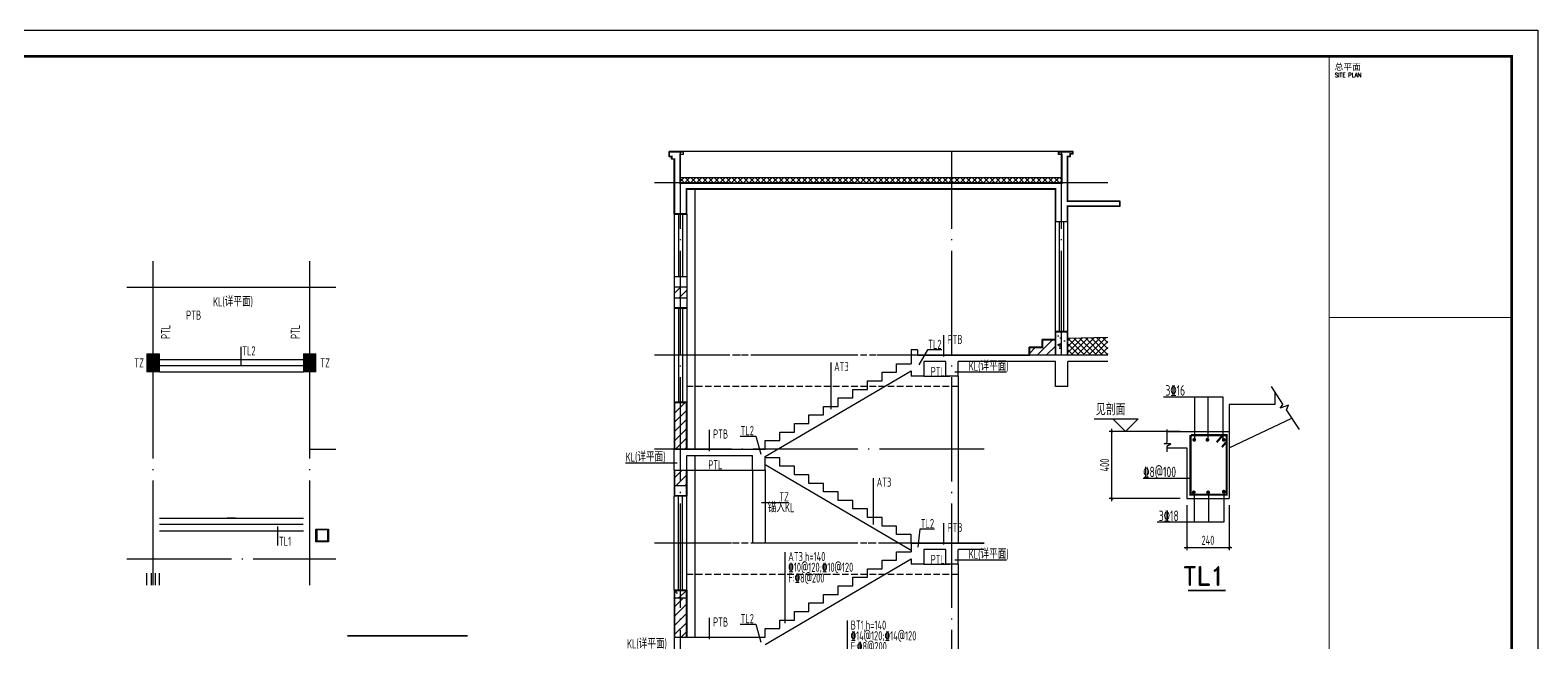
# Model space of a CAD drawing. Extents: x -638872 to -278819, y -139534 to 213996.
# Drawn here: x -519977 to -491095, y -121566 to -109834 of the extents above; entities that cross this region are included whole.
import ezdxf

# ---------------------------------------------------------------- set-up
doc = ezdxf.new("R2010")
doc.units = 0
doc.header["$LTSCALE"] = 1000
doc.header["$MEASUREMENT"] = 0
doc.linetypes.add('DASH', pattern=[0.35, 0.25, -0.1])
doc.linetypes.add('DOTE', pattern=[2.42, 2, -0.2, 0.02, -0.2])
doc.layers.get('0').update_dxf_attribs({"linetype": 'CONTINUOUS'})
doc.layers.get('Defpoints').update_dxf_attribs({"linetype": 'CONTINUOUS'})
for name, color, linetype in [('0 - 填充', 250, 'CONTINUOUS'), ('BALCONY', 6, 'CONTINUOUS'), ('BEAM_HOR_TEXT_JZ', 7, 'CONTINUOUS'), ('COLU_DE_DIM', 3, 'CONTINUOUS'), ('DIM_SYMB', 3, 'CONTINUOUS'), ('DOTE', 14, 'DOTE'), ('GJ', 22, 'CONTINUOUS'), ('LVTRY', 6, 'CONTINUOUS'), ('PM洁具与厨具', 143, 'CONTINUOUS'), ('PUB_DIM', 171, 'CONTINUOUS'), ('PUB_WALL', 9, 'CONTINUOUS'), ('S_E_STAIR', 4, 'CONTINUOUS'), ('S_WALL', 9, 'CONTINUOUS'), ('S_WINDOW', 140, 'CONTINUOUS'), ('STAIR', 3, 'CONTINUOUS'), ('THICK', 6, 'CONTINUOUS'), ('THIN', 7, 'CONTINUOUS'), ('TK', 4, 'CONTINUOUS'), ('WINDOW', 140, 'CONTINUOUS'), ('填充', 8, 'CONTINUOUS'), ('室外线条', 151, 'CONTINUOUS')]:
    doc.layers.add(name, color=color, linetype=linetype)
doc.layers.add('COLU', color=7, linetype='CONTINUOUS', lineweight=0)
doc.layers.add('COLU_HATCH', color=251, linetype='CONTINUOUS', lineweight=0)
doc.styles.add('ROMAND', font='romand__.ttf', dxfattribs={"height": 500})
doc.styles.add('ROMANS', font='romans', dxfattribs={"width": 0.65, "height": 231.275})
doc.styles.add('TSSD_Dimension', font='tssdeng.shx', dxfattribs={"width": 0.7, "bigfont": 'hztxt.shx'})
doc.styles.add('TSSD_Label', font='tssdeng.shx', dxfattribs={"width": 0.7, "bigfont": 'hztxt.shx'})
doc.styles.add('TSSD_REIN', font='tssdeng.shx', dxfattribs={"width": 0.7, "bigfont": 'tssdchn.shx'})
doc.styles.add('中西文', font='TSSDENG.shx', dxfattribs={"width": 0.875, "height": 300, "bigfont": 'HZTXT.shx'})
doc.styles.add('图签宋体', font='', dxfattribs={"height": 300})
doc.styles.get('图签宋体').set_extended_font_data('NSimSun')
doc.dimstyles.new('TSSD_20_50', dxfattribs={"dimtxt": 175, "dimasz": 50, "dimexe": 50, "dimexo": 125, "dimgap": 50, "dimtad": 1, "dimdec": 0, "dimlfac": 0.4, "dimzin": 0, "dimdsep": 46, "dimtxsty": 'TSSD_Dimension', "dimblk": 'ARCHTICK', "dimblk1": 'ARCHTICK', "dimblk2": 'ARCHTICK', "dimcen": 0, "dimdle": 50, "dimclrt": 7, "dimadec": 0, "dimazin": 0, "dimtfac": 1, "dimtdec": 0, "dimtix": 1, "dimtmove": 2, "dimatfit": 3, "dimfxl": 0, "dimtolj": 1, "dimtzin": 0, "dimarcsym": 0})
pattern_1 = [(45, (-908072.8, -234764.58), (-88.388383, 88.388383), [])]

# ---------------------------------------------------------------- blocks, each defined once
blk = doc.blocks.new('$EWDLib$00001159')
for p, q in [((0, 0), (0, 1500)), ((84, 0), (84, 1500)), ((156, 0), (156, 1500)), ((240, 0), (240, 1500))]:
    blk.add_line(p, q)
blk = doc.blocks.new('卫生间排气道-BPW6-w')
at = {"layer": 'PM洁具与厨具'}
for points in [[(120, 0), (120, -240), (-120, -240), (-120, 0)], [(105, -25), (95, -15), (-95, -15), (-105, -25), (-105, -215), (-95, -225), (95, -225), (105, -215)]]:
    blk.add_lwpolyline(points, close=True, dxfattribs=at)
blk = doc.blocks.new('_ArchTick')
at = {"color": 0, "linetype": 'ByBlock', "const_width": 0.15}
blk.add_lwpolyline([(-0.5, -0.5), (0.5, 0.5)], dxfattribs=at)
blk = doc.blocks.new('*D575')
at = {"layer": 'COLU_DE_DIM', "color": 0, "lineweight": -2}
for p, q in [((-497947, -117520), (-499306, -117520)), ((-499256, -118855), (-499256, -117470)), ((-497947, -118805), (-499306, -118805))]:
    blk.add_line(p, q, dxfattribs=at)
at = {"layer": 'Defpoints', "color": 0}
for p in [(-499256, -117520), (-497822, -117520), (-497822, -118805)]:
    blk.add_point(p, dxfattribs=at)
at = {"layer": 'COLU_DE_DIM', "color": 0, "lineweight": -2, "xscale": 50, "yscale": 50, "zscale": 50}
for p, rotation in [((-499256, -117520), 90), ((-499256, -118805), 270)]:
    blk.add_blockref('_ArchTick', p, dxfattribs=dict(at, rotation=rotation))
at = {"layer": 'COLU_DE_DIM', "color": 7, "insert": (-499394, -118162), "char_height": 175, "attachment_point": 5, "rotation": 90, "style": 'TSSD_Dimension'}
blk.add_mtext('\\A1;400', dxfattribs=at)
blk = doc.blocks.new('*D576')
at = {"layer": 'COLU_DE_DIM', "color": 0, "lineweight": -2}
for p, q in [((-497822, -118930), (-497822, -119791)), ((-497007, -118930), (-497007, -119791)), ((-497872, -119741), (-496957, -119741))]:
    blk.add_line(p, q, dxfattribs=at)
at = {"layer": 'Defpoints', "color": 0}
for p in [(-497822, -118805), (-497007, -118805), (-497007, -119741)]:
    blk.add_point(p, dxfattribs=at)
at = {"layer": 'COLU_DE_DIM', "color": 0, "lineweight": -2, "xscale": 50, "yscale": 50, "zscale": 50, "rotation": 180}
blk.add_blockref('_ArchTick', (-497822, -119741), dxfattribs=at)
at = {"layer": 'COLU_DE_DIM', "color": 0, "lineweight": -2, "xscale": 50, "yscale": 50, "zscale": 50}
blk.add_blockref('_ArchTick', (-497007, -119741), dxfattribs=at)
at = {"layer": 'COLU_DE_DIM', "color": 7, "insert": (-497415, -119603), "char_height": 175, "attachment_point": 5, "style": 'TSSD_Dimension'}
blk.add_mtext('\\A1;240', dxfattribs=at)
blk = doc.blocks.new('GeYuanFrame_77142115', base_point=(20.09, 4.53))
at = {"layer": 'TK'}
blk.add_lwpolyline([(20.09, 4.53), (20.09, 598.53), (861.09, 598.53), (861.09, 4.53)], close=True, dxfattribs=at)
at = {"layer": 'TK', "const_width": 1}
blk.add_lwpolyline([(45.09, 588.53), (851.09, 588.53), (851.09, 14.53), (45.09, 14.53)], close=True, dxfattribs=at)
at = {"layer": 'TK'}
for points, const_width in [([(781.09, 588.53), (781.09, 14.53)], 0.4), ([(781.09, 488.5), (851.09, 488.5)], 0.35)]:
    blk.add_lwpolyline(points, dxfattribs=dict(at, const_width=const_width))
at = {"layer": 'TK', "style": '图签宋体'}
blk.add_text('总平面', height=2.4, dxfattribs=at).set_placement((783.23, 583.28))
at = {"layer": 'TK', "style": 'ROMANS', "width": 0.76}
blk.add_text('SITE PLAN', height=1.697, dxfattribs=at).set_placement((783.35, 580.49))

msp = doc.modelspace()

# ---------------------------------------------------------------- hatches: boundary and pattern name
at = {"layer": '0 - 填充'}
h = msp.add_hatch(dxfattribs=at)
h.set_pattern_fill('ANSI37', color=256, scale=50)
h.set_pattern_definition([(45, (-908072.79, -194032.71), (-56.1266, 56.1266), []), (135, (-908072.79, -194032.71), (-56.1266, -56.1266), [])])
h.paths.add_polyline_path([(-500218.24, -112657.54), (-507518.24, -112657.54), (-507518.24, -112757.54), (-500218.24, -112757.54)])
h = msp.add_hatch(dxfattribs=at)
h.set_pattern_fill('ANSI37', color=256, scale=50)
h.set_pattern_definition([(45, (-907889.29, -233957.83), (-56.126601, 56.126601), []), (135, (-907889.29, -233957.83), (-56.126601, -56.126601), [])])
h.paths.add_polyline_path([(-500098.24, -115735.54), (-500098.24, -116057.54), (-499330.74, -116057.54), (-499330.74, -115720.19)])
at = {"layer": 'COLU_HATCH', "ltscale": 0.5}
for points in [[(-517741.88, -116029.33), (-517501.88, -116029.33), (-517501.88, -116379.33), (-517741.88, -116379.33)], [(-514741.88, -116029.33), (-514501.88, -116029.33), (-514501.88, -116379.33), (-514741.88, -116379.33)]]:
    msp.add_hatch(color=256, dxfattribs=at).paths.add_polyline_path(points)
at = {"layer": '填充'}
h = msp.add_hatch(dxfattribs=at)
h.set_pattern_fill('普通砖', color=256, scale=50, style=0)
h.set_pattern_definition(pattern_1)
h.paths.add_polyline_path([(-507398.24, -114757.54), (-507638.24, -114757.54), (-507638.24, -114957.54), (-507398.24, -114957.54)])
h = msp.add_hatch(dxfattribs=at)
h.set_pattern_fill('普通砖', color=256, scale=50, style=0)
h.set_pattern_definition(pattern_1)
h.paths.add_polyline_path([(-500338.24, -115757.54), (-500588.24, -115757.54), (-500588.24, -115907.54), (-500838.24, -115907.54), (-500838.24, -116057.54), (-500338.24, -116057.54)])
h = msp.add_hatch(dxfattribs=at)
h.set_pattern_fill('混凝土', color=256, scale=50, style=0)
h.set_pattern_definition([(50, (-908072.8, -234854.33), (358.6301, -31.37607), [37.5, -412.5]), (355, (-908072.8, -234854.33), (-69.37567, 376.09607), [30, -330]), (100.4514, (-908042.9, -234856.95), (289.2547, 344.71977), [31.8701, -350.57106]), (46.1842, (-908072.8, -234754.33), (533.62052, -82.7595), [56.25, -618.75]), (96.6356, (-908028.3, -234761.23), (467.33135, 487.05894), [47.80514, -525.8565]), (351.1842, (-908072.8, -234754.33), (467.331, 487.0593), [45, -495]), (21, (-908022.8, -234779.33), (298.45353, -201.30945), [37.5, -412.5]), (326, (-908022.8, -234779.33), (121.65767, 362.57502), [30, -330]), (71.4514, (-907997.92, -234796.1), (420.11131, 161.26525), [31.8701, -350.57106]), (37.5, (-908072.8, -234854.33), (6.079928, 166.446927), [0, -326, 0, -335, 0, -331.25]), (7.5, (-908072.8, -234854.33), (131.53477, 197.205856), [0, -191, 0, -318.5, 0, -126.25]), (327.5, (-908184.3, -234854.33), (266.91122, -11.277436), [0, -125, 0, -390, 0, -517.5]), (317.5, (-908234.3, -234854.33), (291.59308, 50.05249), [0, -162.5, 0, -259, 0, -367.5])])
h.paths.add_polyline_path([(-500098.24, -115607.54), (-500338.24, -115607.54), (-500338.24, -116057.54), (-500098.24, -116057.54)])
h = msp.add_hatch(dxfattribs=at)
h.set_pattern_fill('普通砖', color=256, scale=50, style=0)
h.set_pattern_definition(pattern_1)
h.paths.add_polyline_path([(-507398.24, -126707.54), (-507638.24, -126707.54), (-507638.24, -127457.54), (-507398.24, -127457.54)])
h.paths.add_polyline_path([(-507398.24, -121857.54), (-507638.24, -121857.54), (-507638.24, -122457.54), (-507398.24, -122457.54)])
h.paths.add_polyline_path([(-507398.24, -120707.54), (-507638.24, -120707.54), (-507638.24, -121457.54), (-507398.24, -121457.54)])
h.paths.add_polyline_path([(-507398.24, -118257.54), (-507638.24, -118257.54), (-507638.24, -118557.54), (-507398.24, -118557.54)])
h.paths.add_polyline_path([(-507398.24, -116957.54), (-507638.24, -116957.54), (-507638.24, -117857.54), (-507398.24, -117857.54)])
h.paths.add_polyline_path([(-507638.24, -125207.54), (-507398.24, -125207.54), (-507398.24, -124607.54), (-507638.24, -124607.54)])
h = msp.add_hatch(dxfattribs=at)
h.set_pattern_fill('钢筋混凝土', color=256, scale=50, style=0)
h.set_pattern_definition([(45, (-908072.8, -234854.33), (-88.388348, 88.388348), []), (50, (-908072.8, -234854.33), (358.6301, -31.37607), [37.5, -412.5]), (355, (-908072.8, -234854.33), (-69.37567, 376.09607), [30, -330]), (100.4514, (-908042.9, -234856.95), (289.2547, 344.71977), [31.8701, -350.57106]), (46.1842, (-908072.8, -234754.33), (533.62052, -82.7595), [56.25, -618.75]), (96.6356, (-908028.3, -234761.23), (467.33135, 487.05894), [47.80514, -525.8565]), (351.1842, (-908072.8, -234754.33), (467.331, 487.0593), [45, -495]), (21, (-908022.8, -234779.33), (298.45353, -201.30945), [37.5, -412.5]), (326, (-908022.8, -234779.33), (121.65767, 362.57502), [30, -330]), (71.4514, (-907997.92, -234796.1), (420.1113, 161.26525), [31.8701, -350.57106]), (37.5, (-908072.8, -234854.33), (6.079928, 166.446927), [0, -326, 0, -335, 0, -331.25]), (7.5, (-908072.8, -234854.33), (131.53477, 197.205856), [0, -191, 0, -318.5, 0, -126.25]), (327.5, (-908184.3, -234854.33), (266.91122, -11.277436), [0, -125, 0, -390, 0, -517.5]), (317.5, (-908234.3, -234854.33), (291.59308, 50.05249), [0, -162.5, 0, -259, 0, -367.5])])
h.paths.add_polyline_path([(-507398.24, -120707.54), (-507398.24, -120557.54), (-507638.24, -120557.54), (-507638.24, -120707.54)])

# ---------------------------------------------------------------- linework, layer by layer
for p, q in [((-507238.24, -117857.54), (-507238.24, -112877.54)), ((-507238.24, -121457.54), (-507238.24, -117977.54))]:
    msp.add_line(p, q)
at = {"ltscale": 0.5}
for points in [[(-515939.88, -115895.96), (-515939.88, -116259.33)], [(-501273.95, -116383.87), (-502263.87, -116383.87)], [(-507583.42, -118125.01), (-508573.35, -118125.01)], [(-515241.34, -119340.06), (-515241.34, -119703.43)], [(-501273.95, -119983.87), (-502263.87, -119983.87)]]:
    msp.add_lwpolyline(points, dxfattribs=at)
at = {"layer": 'BALCONY', "linetype": 'DASH', "ltscale": 0.5, "const_width": 25}
for points in [[(-517621.88, -116268.91), (-517621.88, -114759.33), (-514621.88, -114759.33), (-514621.88, -116255.97)], [(-517621.88, -116259.33), (-514621.88, -116255.97)], [(-517501.88, -119299.33), (-514741.88, -119299.33)]]:
    msp.add_lwpolyline(points, dxfattribs=at)
at = {"layer": 'BALCONY', "linetype": 'DASH', "ltscale": 0.5}
for points in [[(-502198.24, -116057.52), (-507398.24, -116057.52)], [(-502198.24, -116657.52), (-507398.24, -116657.52)], [(-502198.24, -119657.52), (-507398.24, -119657.52)], [(-502198.24, -119657.54), (-507398.24, -119657.54)], [(-502198.24, -120257.54), (-507398.24, -120257.54)]]:
    msp.add_lwpolyline(points, dxfattribs=at)
at = {"layer": 'BALCONY', "ltscale": 0.5}
for points in [[(-502511.33, -115956.39), (-502790.1, -115956.39), (-502952.48, -116242.61)], [(-517501.89, -116139.33), (-514741.88, -116139.33)], [(-517501.89, -116379.33), (-514741.88, -116379.33)], [(-502858.24, -116457.54), (-502364.79, -116457.54)], [(-506377.32, -117608.51), (-506076.81, -117608.51), (-505982.33, -117955.22)], [(-507398.24, -118257.54), (-506138.24, -118257.54)], [(-506138.24, -118257.54), (-506138.24, -119657.54)], [(-505898.24, -118257.54), (-505898.24, -119657.54)], [(-517501.88, -119179.33), (-514741.88, -119179.33)], [(-517501.88, -119419.33), (-514741.88, -119419.33)], [(-502653.11, -119388.54), (-502931.89, -119388.54), (-502974.33, -119735.25)], [(-502858.24, -120057.54), (-502364.79, -120057.54)], [(-506377.32, -121208.51), (-506076.81, -121208.51), (-505982.33, -121555.22)]]:
    msp.add_lwpolyline(points, dxfattribs=at)
at = {"layer": 'BEAM_HOR_TEXT_JZ'}
for p, q in [((-504635.31, -117088.85), (-504635.31, -116200.08)), ((-503820.18, -119302.59), (-503820.18, -118413.83)), ((-505514.33, -121189.05), (-505514.33, -119826.96)), ((-504319.89, -122501.32), (-504319.89, -121139.23))]:
    msp.add_line(p, q, dxfattribs=at)
at = {"layer": 'COLU'}
for points in [[(-517741.88, -116029.33), (-517501.88, -116029.33), (-517501.88, -116379.33), (-517741.88, -116379.33)], [(-514741.88, -116029.33), (-514501.88, -116029.33), (-514501.88, -116379.33), (-514741.88, -116379.33)]]:
    msp.add_lwpolyline(points, close=True, dxfattribs=at)
at = {"layer": 'DIM_SYMB', "const_width": 35}
msp.add_lwpolyline([(-513897.98, -121433.36), (-511593.96, -121433.36)], dxfattribs=at)
at = {"layer": 'DOTE'}
for p, q in [((-507518.24, -128157.54), (-507518.24, -112157.54)), ((-502318.24, -128157.54), (-502318.24, -112157.54)), ((-500218.24, -116057.54), (-500218.24, -112157.54)), ((-499330.74, -112757.54), (-508018.24, -112757.54)), ((-517621.88, -120459.33), (-517621.88, -114259.33)), ((-514621.88, -120459.33), (-514621.88, -114259.33)), ((-514121.88, -114759.33), (-518121.88, -114759.33)), ((-499330.74, -116057.54), (-508018.24, -116057.54)), ((-514621.88, -117859.33), (-514121.88, -117859.33)), ((-501704.79, -117857.54), (-508018.24, -117857.54)), ((-501704.79, -119657.54), (-508018.24, -119657.54)), ((-518121.88, -119959.33), (-514121.88, -119959.33))]:
    msp.add_line(p, q, dxfattribs=at)
at = {"layer": 'GJ', "linetype": 'Continuous'}
for p, q in [((-496202.6, -116657.76), (-495984.84, -116994.71)), ((-497124.53, -116860.62), (-498268.84, -116860.62)), ((-497670.73, -116860.62), (-497670.73, -117666.79)), ((-497417.52, -116860.62), (-497417.52, -117666.79)), ((-497124.53, -117677.93), (-497124.53, -116860.62)), ((-496127.85, -116999.05), (-496127.85, -116773.43)), ((-497007.47, -116999.05), (-497007.47, -117899.67)), ((-497007.47, -116999.05), (-496127.85, -116999.05)), ((-496032.77, -117073.86), (-495976.46, -116995.07)), ((-495871.33, -117013.83), (-496032.77, -117073.86)), ((-495913.56, -117105), (-495668.82, -117483.72)), ((-495912.63, -117107.63), (-495871.33, -117013.83)), ((-498201.97, -117482.25), (-498201.97, -117724.32)), ((-498201.97, -117520.3), (-497007.47, -117520.3)), ((-497007.47, -117832.86), (-495810.06, -117265.16)), ((-498254.12, -117754), (-498194.72, -117728.56)), ((-498126.85, -117758.24), (-498254.12, -117754)), ((-498203.21, -117800.63), (-498126.85, -117758.24)), ((-498201.97, -117796.39), (-498201.97, -117910.98)), ((-498201.97, -117831.54), (-497821.93, -117831.54)), ((-497821.93, -117831.54), (-497821.93, -118804.69)), ((-497007.47, -117832.86), (-497007.47, -118804.69)), ((-497681.88, -118668.68), (-497681.88, -119251.41)), ((-497407.53, -118668.68), (-497407.53, -119251.41)), ((-497102.23, -119251.41), (-497102.23, -118657.54)), ((-497821.93, -118804.69), (-497007.47, -118804.69)), ((-498387.45, -119251.41), (-497102.23, -119251.41))]:
    msp.add_line(p, q, dxfattribs=at)
for points, const_width, elevation in [([(-497750.3, -117588.91), (-497750.3, -118729.81), (-497058.39, -118729.81), (-497058.39, -117588.91), (-497741.31, -117588.91)], 40.72, 247.45), ([(-497128.95, -117588.91), (-497248.07, -117726.07)], 40.72, 247.45), ([(-497058.39, -117715.07), (-497146.87, -117816.96)], 40.72, 247.45), ([(-497799.65, -120564.21), (-497078.05, -120564.21)], 36.65, 123.73)]:
    msp.add_lwpolyline(points, dxfattribs=dict(at, const_width=const_width, elevation=elevation))
at = {"layer": 'GJ', "linetype": 'Continuous', "const_width": 36.65, "elevation": 247.45}
for points in [[(-497696.74, -117678.71, 1), (-497660.08, -117678.71, 1)], [(-497443.52, -117678.71, 1), (-497406.87, -117678.71, 1)], [(-497130.63, -117678.71, 1), (-497093.98, -117678.71, 1)], [(-497705.72, -118684.91, 1), (-497669.07, -118684.91, 1)], [(-497431.37, -118684.91, 1), (-497394.72, -118684.91, 1)], [(-497129.68, -118672.06, 1), (-497093.03, -118672.06, 1)]]:
    msp.add_lwpolyline(points, format="xyb", close=True, dxfattribs=at)
at = {"layer": 'LVTRY'}
msp.add_line((-499330.74, -115720.19), (-500098.24, -115735.54), dxfattribs=at)
at = {"layer": 'PUB_DIM'}
for p, q in [((-499594.75, -117275.96), (-498750.52, -117275.96)), ((-498994.86, -117520.3), (-499239.2, -117275.96)), ((-498750.52, -117275.96), (-498994.86, -117520.3)), ((-497748.76, -118416.88), (-498657.63, -118416.88))]:
    msp.add_line(p, q, dxfattribs=at)
at = {"layer": 'PUB_WALL', "const_width": 20}
msp.add_lwpolyline([(-507468.24, -112167.54), (-507728.24, -112167.54), (-507728.24, -112247.54), (-507678.24, -112247.54), (-507678.24, -112297.54), (-507628.24, -112297.54), (-507628.24, -113347.54), (-507408.24, -113347.54), (-507408.24, -112867.54), (-500328.24, -112867.54), (-500328.24, -113497.54), (-500108.24, -113497.54), (-500108.24, -113197.54), (-499108.24, -113197.54), (-499108.24, -113117.54), (-500108.24, -113117.54), (-500108.24, -112247.54), (-500058.24, -112247.54), (-500058.24, -112197.54), (-500008.24, -112197.54), (-500008.24, -112167.54), (-500268.24, -112167.54), (-500268.24, -112207.54), (-500208.24, -112207.54), (-500208.24, -112767.54), (-507528.24, -112767.54), (-507528.24, -112207.54), (-507468.24, -112207.54)], close=True, dxfattribs=at)
for points in [[(-507638.24, -115157.54), (-507638.24, -114557.54), (-507398.24, -114557.54), (-507398.24, -115157.54)], [(-507398.24, -114747.54), (-507638.24, -114747.54)], [(-507638.24, -114967.54), (-507398.24, -114967.54)], [(-507638.24, -115147.54), (-507398.24, -115147.54)], [(-500828.24, -116057.54), (-500828.24, -115917.54), (-500578.24, -115917.54), (-500578.24, -115767.54), (-500338.24, -115767.54)], [(-500828.24, -116057.54), (-500828.24, -115917.54), (-500578.24, -115917.54), (-500578.24, -115767.54), (-500338.24, -115767.54)], [(-500328.24, -116057.54), (-500328.24, -115617.54), (-500108.24, -115617.54), (-500108.24, -116057.54)], [(-500328.24, -116057.54), (-500328.24, -115617.54), (-500108.24, -115617.54), (-500108.24, -116057.54)], [(-507408.24, -117857.54), (-507408.24, -116967.54), (-507628.24, -116967.54), (-507628.24, -117857.54)], [(-507628.24, -118257.54), (-507628.24, -118747.54), (-507408.24, -118747.54), (-507408.24, -118257.54)], [(-507398.24, -118557.54), (-507638.24, -118557.54)], [(-507638.24, -120707.54), (-507398.24, -120707.54)], [(-507408.24, -121457.54), (-507408.24, -120567.54), (-507628.24, -120567.54), (-507628.24, -121457.54)]]:
    msp.add_lwpolyline(points, dxfattribs=at)
at = {"layer": 'S_E_STAIR'}
for p, q in [((-505618.24, -118021.17), (-505898.24, -118021.17)), ((-505618.24, -118184.81), (-505618.24, -118021.17)), ((-503098.24, -119796.53), (-505898.24, -118160.16)), ((-505338.24, -118184.81), (-505618.24, -118184.81)), ((-505338.24, -118348.45), (-505338.24, -118184.81)), ((-505058.24, -118348.45), (-505338.24, -118348.45)), ((-505058.24, -118512.08), (-505058.24, -118348.45)), ((-504778.24, -118512.08), (-505058.24, -118512.08)), ((-504778.24, -118675.72), (-504778.24, -118512.08)), ((-504498.24, -118675.72), (-504778.24, -118675.72)), ((-504498.24, -118839.35), (-504498.24, -118675.72)), ((-504218.24, -118839.35), (-504498.24, -118839.35)), ((-504218.24, -119002.99), (-504218.24, -118839.35)), ((-503938.24, -119002.99), (-504218.24, -119002.99)), ((-503938.24, -119166.63), (-503938.24, -119002.99)), ((-503658.24, -119166.63), (-503938.24, -119166.63)), ((-503658.24, -119330.26), (-503658.24, -119166.63)), ((-503378.24, -119330.26), (-503658.24, -119330.26)), ((-503378.24, -119493.9), (-503378.24, -119330.26)), ((-503098.24, -119493.9), (-503378.24, -119493.9)), ((-503098.24, -119657.54), (-503098.24, -119493.9))]:
    msp.add_line(p, q, dxfattribs=at)
at = {"layer": 'S_WALL'}
for p, q in [((-507738.24, -112257.54), (-507738.24, -112157.54)), ((-507458.24, -112157.54), (-507738.24, -112157.54)), ((-507688.24, -112257.54), (-507738.24, -112257.54)), ((-507688.24, -112307.54), (-507688.24, -112257.54)), ((-507638.24, -112307.54), (-507688.24, -112307.54)), ((-507638.24, -113357.54), (-507638.24, -112307.54)), ((-507518.24, -112757.54), (-507518.24, -112217.54)), ((-507458.24, -112217.54), (-507518.24, -112217.54)), ((-507458.24, -112217.54), (-507458.24, -112157.54)), ((-500278.24, -112217.54), (-500278.24, -112157.54)), ((-499998.24, -112157.54), (-500278.24, -112157.54)), ((-500218.24, -112217.54), (-500278.24, -112217.54)), ((-500218.24, -112757.54), (-500218.24, -112217.54)), ((-500048.24, -112257.54), (-500098.24, -112257.54)), ((-500098.24, -113107.54), (-500098.24, -112257.54)), ((-500048.24, -112257.54), (-500048.24, -112207.54)), ((-499998.24, -112207.54), (-500048.24, -112207.54)), ((-499998.24, -112207.54), (-499998.24, -112157.54)), ((-507518.24, -112757.54), (-500218.24, -112757.54)), ((-507398.24, -113357.54), (-507398.24, -112877.54)), ((-507398.24, -112877.54), (-500338.24, -112877.54)), ((-500338.24, -113507.54), (-500338.24, -112877.54)), ((-499098.24, -113107.54), (-500098.24, -113107.54)), ((-500098.24, -113507.54), (-500098.24, -113207.54)), ((-500098.24, -113207.54), (-499098.24, -113207.54)), ((-499098.24, -113207.54), (-499098.24, -113107.54)), ((-507638.24, -113357.54), (-507398.24, -113357.54)), ((-500098.24, -113507.54), (-500338.24, -113507.54)), ((-507638.24, -114557.54), (-507638.24, -115157.54)), ((-507398.24, -114557.54), (-507638.24, -114557.54)), ((-507398.24, -114557.54), (-507398.24, -115157.54)), ((-507398.24, -114757.54), (-507638.24, -114757.54)), ((-507638.24, -114957.54), (-507398.24, -114957.54)), ((-507638.24, -115157.54), (-507398.24, -115157.54)), ((-500338.24, -115757.54), (-500588.24, -115757.54)), ((-500588.24, -115907.54), (-500588.24, -115757.54)), ((-500098.24, -115607.54), (-500338.24, -115607.54)), ((-500338.24, -116057.54), (-500338.24, -115607.54)), ((-500098.24, -116057.54), (-500098.24, -115607.54)), ((-502978.24, -115957.54), (-503098.24, -115957.54)), ((-503098.24, -115957.54), (-503098.24, -116221.14)), ((-502978.24, -115957.54), (-502978.24, -116057.54)), ((-499330.74, -116057.54), (-502978.24, -116057.54)), ((-502978.24, -116057.54), (-500828.24, -116057.54)), ((-500588.24, -115907.54), (-500838.24, -115907.54)), ((-500838.24, -116057.54), (-500838.24, -115907.54)), ((-505898.24, -117996.53), (-503098.24, -116360.13)), ((-503658.24, -116548.42), (-503658.24, -116384.78)), ((-503658.24, -116384.78), (-503378.24, -116384.78)), ((-503378.24, -116384.78), (-503378.24, -116221.14)), ((-503378.24, -116221.14), (-503098.24, -116221.14)), ((-503098.24, -116360.13), (-503098.24, -116457.54)), ((-502438.24, -116177.54), (-502858.24, -116177.54)), ((-502858.24, -116177.54), (-502858.24, -116457.54)), ((-502438.24, -116457.54), (-502438.24, -116177.54)), ((-502198.24, -116457.54), (-502198.24, -116177.54)), ((-500338.24, -116177.54), (-502198.24, -116177.54)), ((-500338.24, -116657.54), (-500338.24, -116177.54)), ((-500098.24, -116657.54), (-500098.24, -116177.54)), ((-499330.74, -116177.54), (-500098.24, -116177.54)), ((-503938.24, -116712.06), (-503938.24, -116548.42)), ((-503938.24, -116548.42), (-503658.24, -116548.42)), ((-502858.24, -116457.54), (-503098.24, -116457.54)), ((-502198.24, -116457.54), (-502438.24, -116457.54)), ((-500098.24, -116657.54), (-500338.24, -116657.54)), ((-507638.24, -116957.54), (-507638.24, -117857.54)), ((-507398.24, -116957.54), (-507638.24, -116957.54)), ((-507398.24, -116957.54), (-507398.24, -117857.54)), ((-504498.24, -117039.34), (-504498.24, -116875.7)), ((-504498.24, -116875.7), (-504218.24, -116875.7)), ((-504218.24, -116712.06), (-503938.24, -116712.06)), ((-504218.24, -116875.7), (-504218.24, -116712.06)), ((-505058.24, -117366.62), (-505058.24, -117202.98)), ((-505058.24, -117202.98), (-504778.24, -117202.98)), ((-504778.24, -117039.34), (-504498.24, -117039.34)), ((-504778.24, -117202.98), (-504778.24, -117039.34)), ((-505618.24, -117693.9), (-505618.24, -117530.26)), ((-505618.24, -117530.26), (-505338.24, -117530.26)), ((-505338.24, -117530.26), (-505338.24, -117366.62)), ((-505338.24, -117366.62), (-505058.24, -117366.62)), ((-505898.24, -117857.54), (-505898.24, -117693.9)), ((-505898.24, -117693.9), (-505618.24, -117693.9)), ((-507638.24, -117857.54), (-505898.24, -117857.54)), ((-507638.24, -118257.54), (-507638.24, -117857.54)), ((-507398.24, -117977.54), (-506138.24, -117977.54)), ((-507398.24, -118257.54), (-507398.24, -117977.54)), ((-506138.24, -118257.54), (-506138.24, -117977.54)), ((-505898.24, -118257.54), (-505898.24, -117996.53)), ((-507638.24, -118257.54), (-507398.24, -118257.54)), ((-507638.24, -118257.54), (-507638.24, -118757.54)), ((-507398.24, -118257.54), (-507398.24, -118757.54)), ((-506138.24, -118257.54), (-505898.24, -118257.54)), ((-507398.24, -118557.54), (-507638.24, -118557.54)), ((-507398.24, -118757.54), (-507638.24, -118757.54)), ((-503378.24, -119984.78), (-503378.24, -119821.14)), ((-503378.24, -119821.14), (-503098.24, -119821.14)), ((-503098.24, -119657.5), (-503098.24, -119821.14)), ((-503098.24, -119657.5), (-501704.79, -119657.54)), ((-501704.79, -119657.54), (-503098.24, -119657.54)), ((-502438.24, -119777.54), (-502858.24, -119777.54)), ((-502858.24, -119777.54), (-502858.24, -120057.54)), ((-502438.24, -120057.54), (-502438.24, -119777.54)), ((-501704.79, -119777.54), (-502198.24, -119777.54)), ((-502198.24, -120057.54), (-502198.24, -119777.54)), ((-505898.24, -121596.53), (-503098.24, -119960.13)), ((-503658.24, -120148.42), (-503658.24, -119984.78)), ((-503658.24, -119984.78), (-503378.24, -119984.78)), ((-503098.24, -119960.13), (-503098.24, -120057.54)), ((-502858.24, -120057.54), (-503098.24, -120057.54)), ((-502198.24, -120057.54), (-502438.24, -120057.54)), ((-504218.24, -120312.06), (-503938.24, -120312.06)), ((-504218.24, -120475.7), (-504218.24, -120312.06)), ((-503938.24, -120312.06), (-503938.24, -120148.42)), ((-503938.24, -120148.42), (-503658.24, -120148.42)), ((-507638.24, -120557.54), (-507638.24, -121457.54)), ((-507398.24, -120557.54), (-507638.24, -120557.54)), ((-507638.24, -120707.54), (-507398.24, -120707.54)), ((-507398.24, -120557.54), (-507398.24, -121457.54)), ((-504778.24, -120639.34), (-504498.24, -120639.34)), ((-504778.24, -120802.98), (-504778.24, -120639.34)), ((-504498.24, -120639.34), (-504498.24, -120475.7)), ((-504498.24, -120475.7), (-504218.24, -120475.7)), ((-505338.24, -121130.26), (-505338.24, -120966.62)), ((-505338.24, -120966.62), (-505058.24, -120966.62)), ((-505058.24, -120966.62), (-505058.24, -120802.98)), ((-505058.24, -120802.98), (-504778.24, -120802.98)), ((-505898.24, -121457.54), (-505898.24, -121293.9)), ((-505898.24, -121293.9), (-505618.24, -121293.9)), ((-505618.24, -121293.9), (-505618.24, -121130.26)), ((-505618.24, -121130.26), (-505338.24, -121130.26)), ((-507638.24, -121457.54), (-505898.24, -121457.54)), ((-507638.24, -121457.54), (-507638.24, -121857.54))]:
    msp.add_line(p, q, dxfattribs=at)
at = {"layer": 'S_WINDOW'}
for p, q in [((-507638.24, -113357.54), (-507638.24, -114557.54)), ((-507558.24, -113357.54), (-507558.24, -114557.54)), ((-507478.24, -113357.54), (-507478.24, -114557.54)), ((-507398.24, -113357.54), (-507398.24, -114557.54)), ((-500338.24, -115607.54), (-500338.24, -113507.54)), ((-500258.24, -115607.54), (-500258.24, -113507.54)), ((-500178.24, -115607.54), (-500178.24, -113507.54)), ((-500098.24, -115607.54), (-500098.24, -113507.54)), ((-507638.24, -115157.54), (-507638.24, -116957.54)), ((-507558.24, -115157.54), (-507558.24, -116957.54)), ((-507478.24, -115157.54), (-507478.24, -116957.54)), ((-507398.24, -115157.54), (-507398.24, -116957.54)), ((-502198.24, -116457.54), (-502198.24, -119657.54)), ((-502198.24, -120057.54), (-502198.24, -123257.54))]:
    msp.add_line(p, q, dxfattribs=at)
at = {"layer": 'STAIR'}
msp.add_line((-516041.88, -119179.33), (-516201.88, -119179.33), dxfattribs=at)
at = {"layer": 'THICK', "color": 0}
msp.add_line((-505444.8, -118888.1), (-505967.5, -118888.1), dxfattribs=at)
for points in [[(-502473.69, -116082.56), (-502473.69, -115677.81)], [(-506964.57, -117893.78), (-506964.57, -117489.02)], [(-502473.69, -119682.56), (-502473.69, -119277.81)], [(-506964.57, -121493.78), (-506964.57, -121089.02)]]:
    msp.add_lwpolyline(points, dxfattribs=at)
at = {"layer": 'WINDOW'}
for p, q in [((-517741.88, -120459.33), (-517741.88, -120229.33)), ((-517661.88, -120229.33), (-517661.88, -120459.33)), ((-517581.88, -120229.33), (-517581.88, -120459.33)), ((-517501.88, -120459.33), (-517501.88, -120229.33))]:
    msp.add_line(p, q, dxfattribs=at)
at = {"layer": '室外线条'}
for p, q in [((-500278.24, -112157.54), (-507458.24, -112157.54)), ((-507518.24, -112657.54), (-500218.24, -112657.54))]:
    msp.add_line(p, q, dxfattribs=at)

# ---------------------------------------------------------------- block references
at = {"layer": 'COLU_HATCH', "xscale": 50, "yscale": 50, "zscale": 50}
msp.add_blockref('GeYuanFrame_77142115', (-533145.38, -139534.21), dxfattribs=at)
at = {"layer": 'PM洁具与厨具'}
msp.add_blockref('卫生间排气道-BPW6-w', (-514381.88, -119389.33), dxfattribs=at)
at = {"layer": 'S_WINDOW', "yscale": 1.200000000000002}
msp.add_blockref('$EWDLib$00001159', (-507638.24, -120557.54), dxfattribs=at)

# ---------------------------------------------------------------- texts
at = {"layer": 'BEAM_HOR_TEXT_JZ', "style": 'TSSD_REIN', "width": 0.7}
for s, p in [('AT3', (-504575.31, -116362.54)), ('AT3', (-503760.18, -118576.29)), ('AT3,h=140', (-505454.33, -120001.96)), ('\x8410@120;\x8410@120', (-505454.33, -120206.96)), ('BT1,h=140', (-504259.89, -121314.23)), ('\x8414@120;\x8414@120', (-504259.89, -121519.23))]:
    msp.add_text(s, height=175, rotation=360, dxfattribs=at).set_placement(p)
at = {"layer": 'BEAM_HOR_TEXT_JZ', "color": 151, "style": 'TSSD_REIN', "width": 0.7}
for p in [(-505454.33, -120411.96), (-504259.89, -121724.23)]:
    msp.add_text('F:\x848@200', height=175, rotation=360, dxfattribs=at).set_placement(p)
at = {"layer": 'GJ', "linetype": 'Continuous', "style": 'ROMAND'}
msp.add_text('TL1', height=350, dxfattribs=at).set_placement((-497889.79, -120459.89))
at = {"layer": 'PUB_DIM', "style": 'TSSD_REIN', "width": 0.7}
for s, p in [('3\x8416', (-498229.15, -116832.36)), ('\x848@100', (-498654.95, -118393.48)), ('3\x8418', (-498356.58, -119234))]:
    msp.add_text(s, height=200, dxfattribs=at).set_placement(p)
at = {"layer": 'THICK', "color": 0, "style": '中西文', "width": 0.7}
for s, p in [('KL(详平面)', (-516473.55, -115123.55)), ('PTB', (-516988.58, -115379.2)), ('TL2', (-502774.94, -115937.81)), ('PTB', (-502403.76, -115844.28)), ('TL2', (-515915.1, -116062.48)), ('TZ', (-517981.27, -116292.94)), ('TZ', (-514418.26, -116292.94)), ('PTL', (-502725.91, -116457.54)), ('KL(详平面)', (-501997.04, -116355.88)), ('PTB', (-506894.64, -117655.5)), ('TL2', (-506368.1, -117589.93)), ('KL(详平面)', (-508570.65, -118097.02)), ('PTL', (-506988.03, -118243.75)), ('TZ', (-505625.41, -118857.53)), ('锚入KL', (-505847.59, -119065.1)), ('TL2', (-502916.73, -119369.95)), ('PTB', (-502403.76, -119444.28)), ('TL1', (-515210.46, -119708.72)), ('KL(详平面)', (-501997.04, -119955.88)), ('PTL', (-502725.91, -120057.54)), ('PTB', (-506894.64, -121255.5)), ('TL2', (-506368.1, -121189.93)), ('KL(详平面)', (-508544.09, -121673.62))]:
    msp.add_text(s, height=175, dxfattribs=at).set_placement(p)
for p in [(-517293, -115748.47), (-514808.83, -115748.47)]:
    msp.add_text('PTL', height=175, rotation=90, dxfattribs=at).set_placement(p)
at = {"layer": 'THIN', "style": 'TSSD_Label', "width": 0.7}
msp.add_text('见剖面', height=225, dxfattribs=at).set_placement((-499561.3, -117208.24, 123.73))

# ---------------------------------------------------------------- dimensions: what is measured, and where the dimension line sits
at = {"layer": 'COLU_DE_DIM'}
dim = msp.add_linear_dim(base=(-499256.42, -117520.3), p1=(-497821.93, -118804.69), p2=(-497821.93, -117520.3), angle=90, text='400', dimstyle='TSSD_20_50', dxfattribs=at)
dim.commit()
dim.dimension.update_dxf_attribs({"geometry": '*D575', "text_midpoint": (-499393.92, -118162.49)})
dim = msp.add_linear_dim(base=(-497007.47, -119740.8), p1=(-497821.93, -118804.69), p2=(-497007.47, -118804.69), text='240', dimstyle='TSSD_20_50', dxfattribs=at)
dim.commit()
dim.dimension.update_dxf_attribs({"geometry": '*D576', "text_midpoint": (-497414.7, -119603.3)})

doc.saveas('drawing.dxf')
